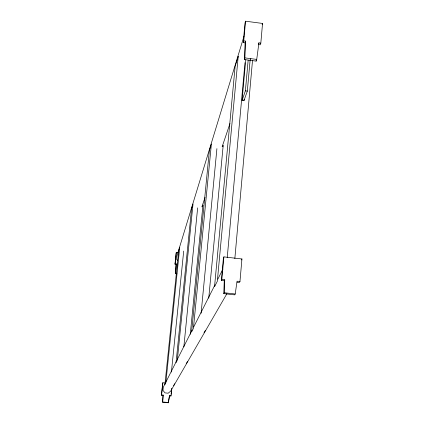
<?xml version="1.0" encoding="UTF-8"?>
<svg xmlns="http://www.w3.org/2000/svg" width="424" height="424" viewBox="0 0 424 424"><rect width="100%" height="100%" fill="white"/><g stroke="black" fill="none" stroke-linecap="round" stroke-linejoin="round"><path stroke-width="0.64" d="M221.349 280.391L223.416 257.893L223.904 256.88L241.94 258.974L239.963 281.541L237.053 281.207L235.219 293.996L234.679 294.866L223.782 293.631L224.275 292.751L224.747 279.798L221.832 279.464L221.349 280.391L224.254 280.72L224.747 279.798M223.782 293.631L224.254 280.72M243.217 42.617L245.019 23.002L245.56 21.2L262.546 23.437L260.824 43.1L258.921 42.856L256.727 59.424L256.144 61.104L244.33 59.577L245.125 42.866L245.671 41.128L243.752 40.879L243.217 42.617L245.125 42.866M244.33 59.577L244.871 57.892L245.671 41.128M171.784 388.877L171.073 395.889L169.552 395.725L168.339 402.8L162.636 402.196L163.113 395.041L161.454 395.131L162.975 395.29M162.636 402.196L163.113 395.041M176.718 273.851L175.446 273.708L176.183 263.776L175.149 263.654L174.995 264.157L176.024 264.274M175.446 273.708L176.183 263.776M245.777 59.689L242.078 100.382L243.98 100.621L247.335 91.102L250.139 59.864M234.838 258.619L252.529 60.314M227.216 257.739L244.982 62.673M243.98 100.621L244.097 99.306M242.078 100.382L245.385 90.853L248.151 60.266M221.832 279.464L223.904 256.88M243.752 40.879L245.56 21.2M208.746 298.162L223.188 145.432L222.78 146.635M201.108 313.272L216.913 148.654M190.27 334.266L202.937 205.174L202.54 206.345M183.846 346.874L197.648 207.877M171.407 372.076L183.703 251.072M171.116 394.23L171.37 391.686M171.503 390.414L171.694 388.506M161.454 395.131L162.705 383.042L162.837 382.766L165.36 383.036M174.995 264.157L176.146 253.022L176.304 252.503L178.266 252.731M161.586 394.877L162.837 382.766M175.149 263.654L176.304 252.503M256.144 61.104L256.393 59.196M168.339 402.8L169.309 396.594M243.938 36.475L176.813 256.186L176.501 259.175L177.677 260.59M250.239 60.33L250.801 58.645L256.727 59.424M262.143 24.629L262.546 23.437M201.877 206.822L205.046 197.43M222.149 146.725L229.962 123.564M258.523 44.006L258.921 42.856M260.824 43.1L260.225 44.833L258.327 44.584M165.084 383.667L163.298 387.213L162.97 390.387L164.984 392.873L168.158 393.212L170.628 391.204L226.856 293.79M165.98 381.897L176.707 360.639M177.306 359.457L191.908 330.524M193.699 326.978L214.862 285.055M217.841 279.146L222.907 269.108M241.383 259.976L241.94 258.974M173.654 385.549L174.699 383.731M186.21 363.734L187.625 361.269M204.018 332.776L205.465 330.264M169.552 395.725L169.404 395.974L171.073 395.889M239.963 281.541L239.412 282.458L237.09 282.193M162.768 401.957L168.487 402.562M175.6 273.226L176.877 273.369M224.275 292.751L235.219 293.996M244.871 57.892L250.801 58.645M245.385 90.853L247.335 91.102M238.203 56.466L217.321 281.245L214.539 286.725L235.119 66.547L238.203 56.466M209.355 150.642L191.616 331.939L193.418 328.388L211.396 143.98L209.355 150.642M191.569 208.709L176.061 362.626L177.317 360.151L193.015 203.992L191.569 208.709M178.674 250.812L164.915 384.61L165.842 382.782L179.749 247.287L178.674 250.812"/></g></svg>
